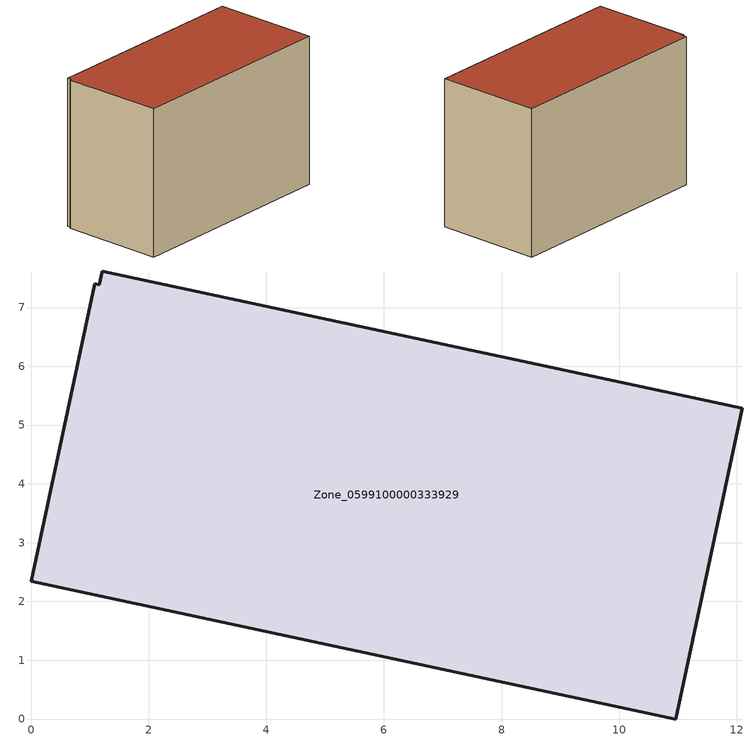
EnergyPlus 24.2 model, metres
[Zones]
Zone_0599100000333929
 floor ground (C_G): 1.21,7.62 12.1,5.29 10.96,0 0,2.35 1.08,7.4 1.16,7.39 z0
 wall outside (C_F): 10.96,0 12.1,5.29 1.21,7.62 1.16,7.39 1.08,7.4 0,2.35 10.96,0 z0:7.61
 roof outside (C_R): 12.1,5.29 1.21,7.62 1.16,7.39 1.08,7.4 0,2.35 10.96,0 z7.61
[BUILDING]
Pand.0599100000333929: North Axis=0; Terrain=City; Loads Convergence Tolerance Value=0.04; Temperature Convergence Tolerance Value=0.4; Solar Distribution=FullExterior; Maximum Number of Warmup Days=25; Minimum Number of Warmup Days=1
[Site:Location]
Rotterdam.The.Hague.AP_ZH_NLD Design_Conditions: Latitude=51.96; Longitude=4.45; Time Zone=1; Elevation=-4.5
[SITE:GROUNDTEMPERATURE:BUILDINGSURFACE]
18, 18, 18, 18, 18, 18, 18, 18, 18, 18, 18, 18
[MATERIAL] Thermal Absorptance=0.9; Solar Absorptance=0.7; Visible Absorptance=0.7
Name | Roughness | Thickness | Conductivity | Density | Specific Heat
G.TI.1975-1991 | MediumSmooth | 0.15 | 0.288461 | 540 | 1210
F.TI.1975-1991 | Rough | 0.3 | 0.230769 | 1920 | 840
R.TI.1975-1991 | MediumRough | 0.2 | 0.153846 | 1500 | 1000
[CONSTRUCTION]
C_G: G.TI.1975-1991
C_F: F.TI.1975-1991
C_R: R.TI.1975-1991
[ZONE]
Zone_0599100000333929: Type=1; Multiplier=1; Ceiling Height=Autocalculate; Volume=Autocalculate; Floor Area=autocalculate; Part of Total Floor Area=Yes
[ZONEINFILTRATION:DESIGNFLOWRATE]
Infil_Zone_0599100000333929: Zone or ZoneList or Space or SpaceList=Zone_0599100000333929; Schedule=AlwaysOn; Design Flow Rate Calculation Method=Flow/Area; Flow Rate per Floor Area=0.003; Constant Term Coefficient=1; Temperature Term Coefficient=0; Velocity Term Coefficient=0; Velocity Squared Term Coefficient=0
[HVACTEMPLATE:ZONE:IDEALLOADSAIRSYSTEM]
Zone_0599100000333929: Maximum Heating Supply Air Temperature=50; Minimum Cooling Supply Air Temperature=13; Maximum Heating Supply Air Humidity Ratio=0.0156; Minimum Cooling Supply Air Humidity Ratio=0.0077; Heating Limit=NoLimit; Cooling Limit=NoLimit; Dehumidification Control Type=ConstantSensibleHeatRatio; Cooling Sensible Heat Ratio=0.7; Dehumidification Setpoint=60; Humidification Control Type=None; Humidification Setpoint=30; Outdoor Air Method=None; Outdoor Air Flow Rate per Person=0.00944; Outdoor Air Flow Rate per Zone Floor Area=0; Outdoor Air Flow Rate per Zone=0; Demand Controlled Ventilation Type=None; Outdoor Air Economizer Type=NoEconomizer; Heat Recovery Type=None; Sensible Heat Recovery Effectiveness=0.7; Latent Heat Recovery Effectiveness=0.65
[ZONECONTROL:THERMOSTAT]
ThermostatControl_Zone_0599100000333929: Zone or ZoneList=Zone_0599100000333929; Control Type Schedule=DualSetpointControlType; Control 1=Thermostat_Zone_0599100000333929; Temperature Difference Between Cutout And Setpoint=0
[THERMOSTATSETPOINT:DUALSETPOINT]
Thermostat_Zone_0599100000333929: Heating Setpoint Temperature Schedule=HeatingSetpoint_Zone_0599100000333929; Cooling Setpoint Temperature Schedule=CoolingSetpoint_Zone_0599100000333929
[SCHEDULE:COMPACT]
HeatingSetpoint_Zone_0599100000333929: Through: 12/31, For: AllDays, Until: 24:00, 21
CoolingSetpoint_Zone_0599100000333929: Through: 12/31, For: AllDays, Until: 24:00, 24
DualSetpointControlType: Through: 12/31, For: AllDays, Until: 24:00, 4
AlwaysOn: Through: 12/31, For: AllDays, Until: 24:00, 1
